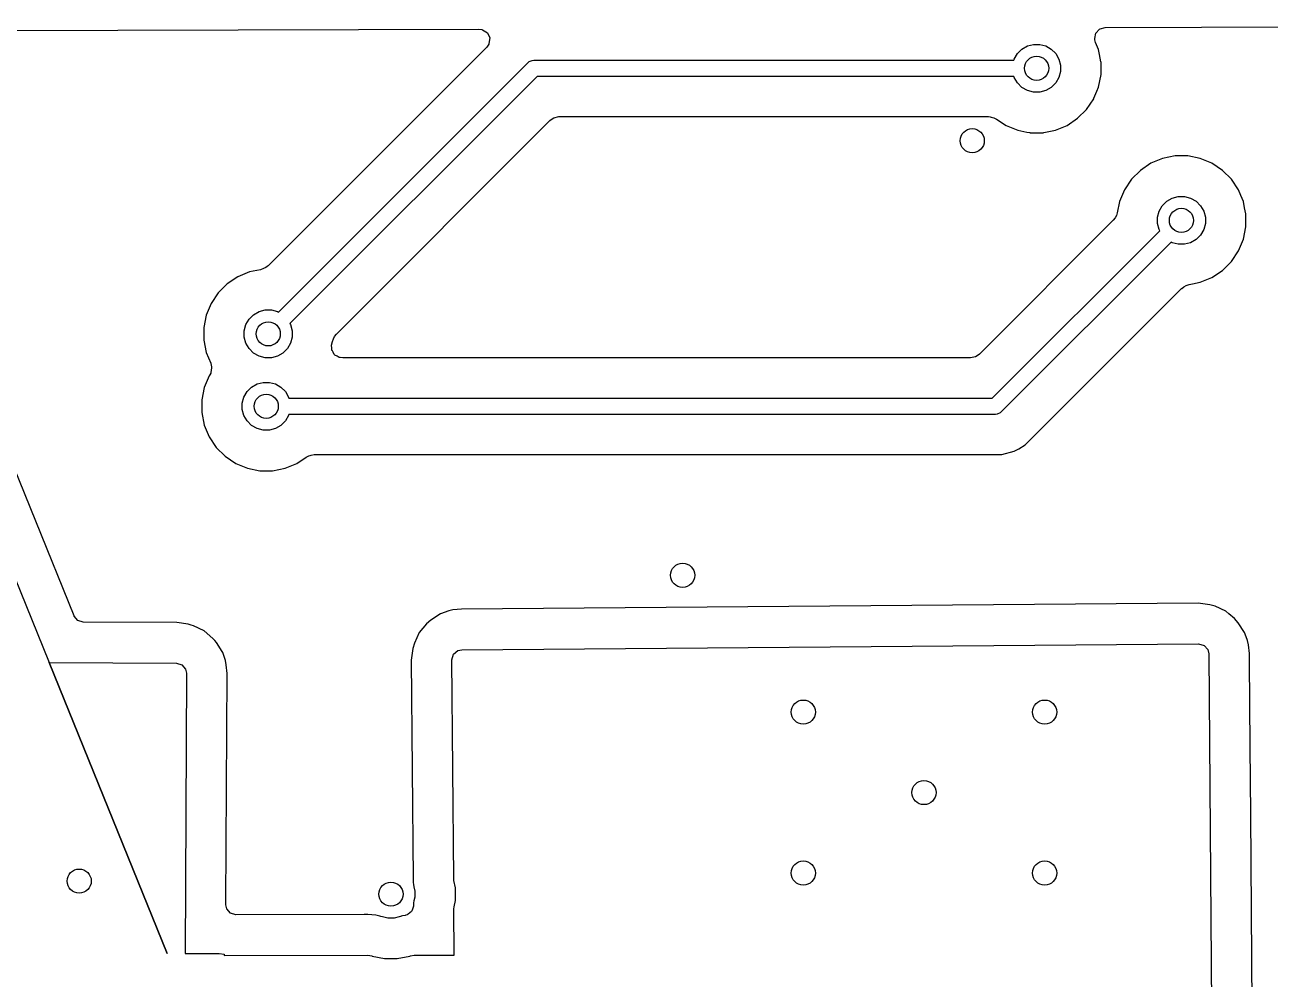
# Model space of a CAD drawing. Header units: millimetres. Extents: x 87.7 to 142.1, y -85.2 to -61.4.
# Drawn here: x 104.43 to 119.9, y -73.32 to -61.46 of the extents above; entities that cross this region are included whole.
import ezdxf

# ---------------------------------------------------------------- set-up
doc = ezdxf.new("R2010")
doc.units = ezdxf.units.MM
doc.layers.add('B.Cu', color=153, linetype='CONTINUOUS', true_color=0x4d7fc4)

msp = doc.modelspace()

# ---------------------------------------------------------------- linework, layer by layer
at = {"layer": 'B.Cu', "linetype": 'CONTINUOUS'}
for p, q in [((87.825483, -61.578617), (110.069002, -61.514265)), ((110.069002, -61.514265), (110.103945, -61.519185)), ((110.103945, -61.519185), (110.11481, -61.522341)), ((110.11481, -61.522341), (110.173696, -61.559946)), ((110.173696, -61.559946), (110.202904, -61.623417)), ((117.723572, -61.631706), (117.735974, -61.562951)), ((117.735974, -61.562951), (117.783579, -61.511814)), ((117.783579, -61.511814), (117.788153, -61.5091)), ((117.788153, -61.5091), (117.851051, -61.491752)), ((117.851051, -61.491752), (128.48281, -61.460993)), ((110.164781, -61.73598), (107.447946, -64.452817)), ((110.190043, -61.699484), (110.164781, -61.73598)), ((110.193161, -61.692604), (110.190043, -61.699484)), ((110.202904, -61.623417), (110.193161, -61.692604)), ((116.817372, -61.761994), (116.885195, -61.722836)), ((116.885195, -61.722836), (116.960842, -61.702567)), ((116.960842, -61.702567), (117.039158, -61.702567)), ((117.039158, -61.702567), (117.114805, -61.722836)), ((117.114805, -61.722836), (117.182628, -61.761994)), ((117.725056, -61.645513), (117.723572, -61.631706)), ((117.733782, -61.679699), (117.725056, -61.645513)), ((117.769367, -61.765609), (117.733782, -61.679699)), ((110.694443, -61.916853), (110.730491, -61.901921)), ((110.730491, -61.901921), (110.75, -61.9)), ((110.75, -61.9), (116.718869, -61.9)), ((116.718869, -61.9), (116.722836, -61.885195)), ((116.722836, -61.885195), (116.761994, -61.817372)), ((116.761994, -61.817372), (116.817372, -61.761994)), ((117.182628, -61.761994), (117.238006, -61.817372)), ((117.238006, -61.817372), (117.277164, -61.885195)), ((117.277164, -61.885195), (117.297433, -61.960842)), ((117.769737, -61.766503), (117.769367, -61.765609)), ((117.782012, -61.828213), (117.769737, -61.766503)), ((117.800064, -61.918966), (117.782012, -61.828213)), ((107.578078, -65.030499), (110.679289, -61.929289)), ((110.679289, -61.929289), (110.694443, -61.916853)), ((117.297433, -62.039158), (117.277164, -62.114805)), ((117.297433, -61.960842), (117.297433, -62.039158)), ((117.8005, -61.920971), (117.800064, -61.918966)), ((117.8005, -61.921155), (117.8005, -61.920971)), ((117.8005, -61.921158), (117.8005, -61.921155)), ((117.8005, -62.078842), (117.8005, -61.921158)), ((110.791422, -62.1), (107.7195, -65.171921)), ((116.718869, -62.1), (110.791422, -62.1)), ((116.722836, -62.114805), (116.718869, -62.1)), ((116.761994, -62.182628), (116.722836, -62.114805)), ((116.817372, -62.238006), (116.761994, -62.182628)), ((117.238006, -62.182628), (117.182628, -62.238006)), ((117.277164, -62.114805), (117.238006, -62.182628)), ((117.769737, -62.233497), (117.8005, -62.078842)), ((116.885195, -62.277164), (116.817372, -62.238006)), ((116.960842, -62.297433), (116.885195, -62.277164)), ((117.039158, -62.297433), (116.960842, -62.297433)), ((117.114805, -62.277164), (117.039158, -62.297433)), ((117.182628, -62.238006), (117.114805, -62.277164)), ((117.709394, -62.379179), (117.712719, -62.371153)), ((117.712719, -62.371153), (117.748706, -62.28427)), ((117.748706, -62.28427), (117.769737, -62.233497)), ((117.510289, -62.621789), (117.621789, -62.510289)), ((117.621789, -62.510289), (117.709394, -62.379179)), ((108.296455, -65.302778), (110.949812, -62.649423)), ((110.949812, -62.649423), (110.978062, -62.628275)), ((110.978062, -62.628275), (111.001154, -62.615667)), ((111.001154, -62.615667), (111.060579, -62.6005)), ((111.060579, -62.6005), (116.402404, -62.6005)), ((116.402404, -62.6005), (116.424642, -62.603697)), ((116.424642, -62.603697), (116.437336, -62.605521)), ((116.437336, -62.605521), (116.46915, -62.614863)), ((116.46915, -62.614863), (116.503098, -62.630735)), ((116.503098, -62.630735), (116.620814, -62.70939)), ((117.379179, -62.709394), (117.510289, -62.621789)), ((116.620814, -62.70939), (116.620827, -62.709397)), ((116.620827, -62.709397), (116.766498, -62.769735)), ((116.766498, -62.769735), (116.766503, -62.769737)), ((116.766503, -62.769737), (116.876913, -62.791699)), ((116.876913, -62.791699), (116.879326, -62.792179)), ((116.879326, -62.792179), (116.913512, -62.798979)), ((116.913512, -62.798979), (116.916247, -62.799703)), ((116.916247, -62.799703), (116.921155, -62.8005)), ((116.921155, -62.8005), (117.078844, -62.8005)), ((117.078844, -62.8005), (117.082964, -62.8005)), ((117.082964, -62.8005), (117.090814, -62.798118)), ((117.090814, -62.798118), (117.233497, -62.769737)), ((117.233497, -62.769737), (117.379179, -62.709394)), ((118.566496, -63.120264), (118.420833, -63.180598)), ((118.566527, -63.120257), (118.566496, -63.120264)), ((118.721153, -63.0895), (118.566527, -63.120257)), ((118.721155, -63.0895), (118.721153, -63.0895)), ((118.721158, -63.0895), (118.721155, -63.0895)), ((118.878842, -63.0895), (118.721158, -63.0895)), ((118.878845, -63.0895), (118.878842, -63.0895)), ((118.878847, -63.0895), (118.878845, -63.0895)), ((119.033471, -63.120257), (118.878847, -63.0895)), ((119.033502, -63.120264), (119.033471, -63.120257)), ((119.179165, -63.180598), (119.033502, -63.120264)), ((118.289701, -63.268217), (118.178217, -63.379701)), ((118.289707, -63.268212), (118.289701, -63.268217)), ((118.289708, -63.268211), (118.289707, -63.268212)), ((118.420807, -63.180613), (118.289708, -63.268211)), ((118.420824, -63.180603), (118.420807, -63.180613)), ((118.420833, -63.180598), (118.420824, -63.180603)), ((119.179172, -63.180602), (119.179165, -63.180598)), ((119.179185, -63.180609), (119.179172, -63.180602)), ((119.17919, -63.180612), (119.179185, -63.180609)), ((119.179191, -63.180613), (119.17919, -63.180612)), ((119.31029, -63.268211), (119.179191, -63.180613)), ((119.310291, -63.268212), (119.31029, -63.268211)), ((119.310297, -63.268217), (119.310291, -63.268212)), ((119.421781, -63.379701), (119.310297, -63.268217)), ((118.178211, -63.379708), (118.090613, -63.510807)), ((118.178212, -63.379707), (118.178211, -63.379708)), ((118.178217, -63.379701), (118.178212, -63.379707)), ((119.421786, -63.379707), (119.421781, -63.379701)), ((119.421787, -63.379708), (119.421786, -63.379707)), ((119.421788, -63.37971), (119.421787, -63.379708)), ((119.421789, -63.379711), (119.421788, -63.37971)), ((119.50939, -63.510814), (119.421789, -63.379711)), ((118.090598, -63.510833), (118.030272, -63.656475)), ((118.090603, -63.510824), (118.090598, -63.510833)), ((118.090613, -63.510807), (118.090603, -63.510824)), ((118.685195, -63.612836), (118.760842, -63.592567)), ((118.760842, -63.592567), (118.839158, -63.592567)), ((118.839158, -63.592567), (118.914805, -63.612836)), ((119.509397, -63.510827), (119.50939, -63.510814)), ((119.537569, -63.578842), (119.509397, -63.510827)), ((119.569736, -63.656501), (119.537569, -63.578842)), ((118.030261, -63.656508), (118.002839, -63.794357)), ((118.030272, -63.656475), (118.030261, -63.656508)), ((118.522836, -63.775195), (118.561994, -63.707372)), ((118.561994, -63.707372), (118.617372, -63.651994)), ((118.617372, -63.651994), (118.685195, -63.612836)), ((118.914805, -63.612836), (118.982628, -63.651994)), ((118.982628, -63.651994), (119.038006, -63.707372)), ((119.038006, -63.707372), (119.077164, -63.775195)), ((119.569738, -63.656507), (119.569736, -63.656501)), ((119.585052, -63.733496), (119.569738, -63.656507)), ((119.600065, -63.808971), (119.585052, -63.733496)), ((117.953538, -63.887225), (116.290191, -65.550573)), ((117.975733, -63.857018), (117.953538, -63.887225)), ((117.991098, -63.827644), (117.975733, -63.857018)), ((118.00284, -63.79436), (117.991098, -63.827644)), ((118.002839, -63.794357), (118.00284, -63.79436)), ((118.502567, -63.850842), (118.522836, -63.775195)), ((118.502567, -63.929158), (118.502567, -63.850842)), ((119.077164, -63.775195), (119.097433, -63.850842)), ((119.097433, -63.850842), (119.097433, -63.929158)), ((119.6005, -63.810973), (119.600065, -63.808971)), ((119.6005, -63.811155), (119.6005, -63.810973)), ((119.6005, -63.811158), (119.6005, -63.811155)), ((119.6005, -63.968842), (119.6005, -63.811158)), ((116.448578, -66.1), (118.530499, -64.018079)), ((118.522836, -64.004805), (118.502567, -63.929158)), ((118.530499, -64.018079), (118.522836, -64.004805)), ((119.038006, -64.072628), (118.982628, -64.128006)), ((119.077164, -64.004805), (119.038006, -64.072628)), ((119.097433, -63.929158), (119.077164, -64.004805)), ((119.569737, -64.123497), (119.6005, -63.968842)), ((118.67192, -64.1595), (116.560711, -66.270711)), ((118.685195, -64.167164), (118.67192, -64.1595)), ((118.760842, -64.187433), (118.685195, -64.167164)), ((118.839158, -64.187433), (118.760842, -64.187433)), ((118.914805, -64.167164), (118.839158, -64.187433)), ((118.982628, -64.128006), (118.914805, -64.167164)), ((119.509394, -64.269179), (119.569737, -64.123497)), ((119.421789, -64.400289), (119.509394, -64.269179)), ((107.216475, -64.530272), (107.070833, -64.590598)), ((107.216493, -64.530265), (107.216475, -64.530272)), ((107.216498, -64.530264), (107.216493, -64.530265)), ((107.216508, -64.530261), (107.216498, -64.530264)), ((107.216509, -64.53026), (107.216508, -64.530261)), ((107.216515, -64.530259), (107.216509, -64.53026)), ((107.355363, -64.50264), (107.216515, -64.530259)), ((107.390599, -64.489854), (107.355363, -64.50264)), ((107.419693, -64.473967), (107.390599, -64.489854)), ((107.436235, -64.461584), (107.419693, -64.473967)), ((107.447946, -64.452817), (107.436235, -64.461584)), ((119.179179, -64.599394), (119.310289, -64.511789)), ((119.310289, -64.511789), (119.421789, -64.400289)), ((106.939701, -64.678217), (106.828217, -64.789701)), ((106.939707, -64.678212), (106.939701, -64.678217)), ((106.939708, -64.678211), (106.939707, -64.678212)), ((107.070807, -64.590613), (106.939708, -64.678211)), ((107.070824, -64.590603), (107.070807, -64.590613)), ((107.070833, -64.590598), (107.070824, -64.590603)), ((118.859403, -64.700141), (118.894635, -64.687358)), ((118.894635, -64.687358), (118.936085, -64.679113)), ((118.936085, -64.679113), (119.033497, -64.659737)), ((119.033497, -64.659737), (119.179179, -64.599394)), ((106.828211, -64.789708), (106.740613, -64.920807)), ((106.828212, -64.789707), (106.828211, -64.789708)), ((106.828217, -64.789701), (106.828212, -64.789707)), ((116.98796, -66.551272), (118.802056, -64.737177)), ((118.802056, -64.737177), (118.804745, -64.735165)), ((118.804745, -64.735165), (118.830307, -64.716029)), ((118.830307, -64.716029), (118.859403, -64.700141)), ((106.740598, -64.920833), (106.680264, -65.066496)), ((106.740603, -64.920824), (106.740598, -64.920833)), ((106.740613, -64.920807), (106.740603, -64.920824)), ((107.335195, -65.022836), (107.410842, -65.002567)), ((107.410842, -65.002567), (107.489158, -65.002567)), ((107.489158, -65.002567), (107.564805, -65.022836)), ((106.680257, -65.066527), (106.6495, -65.22115)), ((106.680264, -65.066496), (106.680257, -65.066527)), ((107.172836, -65.185195), (107.211994, -65.117372)), ((107.211994, -65.117372), (107.267372, -65.061994)), ((107.267372, -65.061994), (107.335195, -65.022836)), ((107.564805, -65.022836), (107.578078, -65.030499)), ((105.036701, -68.803621), (103.616743, -65.302775)), ((106.6495, -65.22115), (106.6495, -65.221153)), ((106.6495, -65.221153), (106.6495, -65.378846)), ((107.152567, -65.260842), (107.172836, -65.185195)), ((107.152567, -65.339158), (107.152567, -65.260842)), ((107.7195, -65.171921), (107.727164, -65.185195)), ((107.727164, -65.185195), (107.747433, -65.260842)), ((107.747433, -65.260842), (107.747433, -65.339158)), ((108.274267, -65.332975), (108.296455, -65.302778)), ((106.6495, -65.378848), (106.649499, -65.378848)), ((106.649499, -65.378848), (106.680257, -65.533471)), ((106.6495, -65.378846), (106.6495, -65.378848)), ((107.172836, -65.414805), (107.152567, -65.339158)), ((107.211994, -65.482628), (107.172836, -65.414805)), ((107.727164, -65.414805), (107.688006, -65.482628)), ((107.747433, -65.339158), (107.727164, -65.414805)), ((108.237893, -65.442222), (108.247161, -65.39563)), ((108.240937, -65.476172), (108.237893, -65.442222)), ((108.247161, -65.39563), (108.258896, -65.36236)), ((108.258896, -65.36236), (108.274267, -65.332975)), ((106.680257, -65.533471), (106.680264, -65.533502)), ((106.680264, -65.533502), (106.735069, -65.665815)), ((107.267372, -65.538006), (107.211994, -65.482628)), ((107.335195, -65.577164), (107.267372, -65.538006)), ((107.410842, -65.597433), (107.335195, -65.577164)), ((107.489158, -65.597433), (107.410842, -65.597433)), ((107.564805, -65.577164), (107.489158, -65.597433)), ((107.632628, -65.538006), (107.564805, -65.577164)), ((107.688006, -65.482628), (107.632628, -65.538006)), ((108.239037, -65.493712), (108.240937, -65.476172)), ((108.241571, -65.498785), (108.239037, -65.493712)), ((108.240064, -65.499184), (108.241571, -65.498785)), ((108.241212, -65.503522), (108.240064, -65.499184)), ((108.241213, -65.503527), (108.241212, -65.503522)), ((108.243768, -65.507749), (108.241213, -65.503527)), ((108.244133, -65.51181), (108.243768, -65.507749)), ((108.244555, -65.512882), (108.244133, -65.51181)), ((108.246429, -65.512144), (108.244555, -65.512882)), ((108.256804, -65.529282), (108.246429, -65.512144)), ((108.270258, -65.556217), (108.256804, -65.529282)), ((108.274712, -65.558865), (108.270258, -65.556217)), ((108.277396, -65.563298), (108.274712, -65.558865)), ((108.304437, -65.576535), (108.277396, -65.563298)), ((108.330317, -65.591921), (108.304437, -65.576535)), ((108.336531, -65.593512), (108.330317, -65.591921)), ((108.337489, -65.593564), (108.336531, -65.593512)), ((108.342661, -65.595082), (108.337489, -65.593564)), ((108.344766, -65.595622), (108.342661, -65.595082)), ((108.375534, -65.5995), (108.344766, -65.595622)), ((116.179422, -65.5995), (108.375534, -65.5995)), ((116.238852, -65.58433), (116.179422, -65.5995)), ((116.26194, -65.571722), (116.238852, -65.58433)), ((116.290191, -65.550573), (116.26194, -65.571722)), ((106.735069, -65.665815), (106.741833, -65.692315)), ((106.74604, -65.72087), (106.737733, -65.780552)), ((106.741833, -65.692315), (106.743797, -65.70001)), ((106.743797, -65.70001), (106.74604, -65.72087)), ((106.715597, -65.820837), (106.655264, -65.966496)), ((106.715602, -65.820826), (106.715597, -65.820837)), ((106.715606, -65.82082), (106.715602, -65.820826)), ((106.723343, -65.80924), (106.715606, -65.82082)), ((106.735218, -65.786781), (106.723343, -65.80924)), ((106.737733, -65.780552), (106.735218, -65.786781)), ((107.242372, -65.961994), (107.310195, -65.922836)), ((107.310195, -65.922836), (107.385842, -65.902567)), ((107.385842, -65.902567), (107.464158, -65.902567)), ((107.464158, -65.902567), (107.539805, -65.922836)), ((107.539805, -65.922836), (107.607628, -65.961994)), ((106.655257, -65.966527), (106.6245, -66.12115)), ((106.655264, -65.966496), (106.655257, -65.966527)), ((107.127567, -66.160842), (107.147836, -66.085195)), ((107.147836, -66.085195), (107.186994, -66.017372)), ((107.186994, -66.017372), (107.242372, -65.961994)), ((107.607628, -65.961994), (107.663006, -66.017372)), ((107.663006, -66.017372), (107.702164, -66.085195)), ((107.702164, -66.085195), (107.706131, -66.1)), ((106.6245, -66.12115), (106.6245, -66.121153)), ((106.6245, -66.121153), (106.6245, -66.278846)), ((107.127567, -66.239158), (107.127567, -66.160842)), ((107.147836, -66.314805), (107.127567, -66.239158)), ((107.706131, -66.1), (116.448578, -66.1)), ((106.6245, -66.278848), (106.624499, -66.278848)), ((106.624499, -66.278848), (106.655257, -66.433471)), ((106.6245, -66.278846), (106.6245, -66.278848)), ((107.186994, -66.382628), (107.147836, -66.314805)), ((107.242372, -66.438006), (107.186994, -66.382628)), ((107.663006, -66.382628), (107.607628, -66.438006)), ((107.702164, -66.314805), (107.663006, -66.382628)), ((107.706131, -66.3), (107.702164, -66.314805)), ((116.49, -66.3), (107.706131, -66.3)), ((116.509509, -66.298079), (116.49, -66.3)), ((116.545557, -66.283147), (116.509509, -66.298079)), ((116.560711, -66.270711), (116.545557, -66.283147)), ((103.522576, -66.415515), (104.726724, -69.384287)), ((106.655257, -66.433471), (106.655264, -66.433502)), ((106.655264, -66.433502), (106.715598, -66.579165)), ((107.310195, -66.477164), (107.242372, -66.438006)), ((107.385842, -66.497433), (107.310195, -66.477164)), ((107.464158, -66.497433), (107.385842, -66.497433)), ((107.539805, -66.477164), (107.464158, -66.497433)), ((107.607628, -66.438006), (107.539805, -66.477164)), ((106.715598, -66.579165), (106.715603, -66.579174)), ((106.715603, -66.579174), (106.715613, -66.579191)), ((106.715613, -66.579191), (106.803211, -66.71029)), ((116.777917, -66.727169), (116.858716, -66.68052)), ((116.858716, -66.68052), (116.97052, -66.568716)), ((116.97052, -66.568715), (116.987956, -66.551279)), ((116.97052, -66.568716), (116.97052, -66.568715)), ((116.987956, -66.551279), (116.98796, -66.551272)), ((106.803211, -66.71029), (106.803212, -66.710291)), ((106.803212, -66.710291), (106.803217, -66.710297)), ((106.803217, -66.710297), (106.914701, -66.821781)), ((106.914701, -66.821781), (106.914707, -66.821786)), ((106.914707, -66.821786), (106.914711, -66.821789)), ((106.914711, -66.821789), (107.045814, -66.90939)), ((107.804185, -66.90939), (107.921055, -66.831299)), ((107.921055, -66.831299), (107.952885, -66.816071)), ((107.952885, -66.816071), (107.972574, -66.809906)), ((107.972574, -66.809906), (107.984529, -66.806164)), ((107.984529, -66.806164), (108.021578, -66.8005)), ((108.021578, -66.8005), (116.40138, -66.8005)), ((116.40138, -66.8005), (116.401443, -66.800501)), ((116.401443, -66.800501), (116.403347, -66.800501)), ((116.403347, -66.800501), (116.410943, -66.800501)), ((116.410943, -66.800501), (116.569054, -66.800501)), ((116.569054, -66.800501), (116.569057, -66.800501)), ((116.569057, -66.800501), (116.721785, -66.759577)), ((116.721785, -66.759577), (116.777917, -66.727169)), ((107.045814, -66.90939), (107.045827, -66.909397)), ((107.045827, -66.909397), (107.191498, -66.969735)), ((107.191498, -66.969735), (107.191503, -66.969737)), ((107.191503, -66.969737), (107.346153, -67.000499)), ((107.346153, -67.000499), (107.346156, -67.0005)), ((107.346156, -67.0005), (107.346158, -67.0005)), ((107.346158, -67.0005), (107.503844, -67.0005)), ((107.503844, -67.0005), (107.503845, -67.000499)), ((107.503845, -67.000499), (107.658497, -66.969737)), ((107.658497, -66.969737), (107.804179, -66.909394)), ((107.804179, -66.909394), (107.804185, -66.90939)), ((119.010129, -68.646562), (109.852178, -68.718919)), ((119.010133, -68.646562), (119.010129, -68.646562)), ((119.152706, -68.665912), (119.010133, -68.646562)), ((119.152707, -68.665912), (119.152706, -68.665912)), ((119.152712, -68.665913), (119.152707, -68.665912)), ((119.219899, -68.685066), (119.152712, -68.665913)), ((119.351244, -68.743799), (119.219899, -68.685066)), ((105.038536, -68.807909), (105.036701, -68.803621)), ((105.084016, -68.86095), (105.038536, -68.807909)), ((105.150953, -68.880982), (105.084016, -68.86095)), ((109.470707, -68.856611), (109.418266, -68.902782)), ((109.591127, -68.777871), (109.470707, -68.856611)), ((109.693397, -68.742932), (109.591127, -68.777871)), ((109.744801, -68.731323), (109.693397, -68.742932)), ((109.744819, -68.73132), (109.744801, -68.731323)), ((109.85217, -68.71892), (109.744819, -68.73132)), ((109.852178, -68.718919), (109.85217, -68.71892)), ((119.391198, -68.777871), (119.351244, -68.743799)), ((119.460141, -68.836664), (119.391198, -68.777871)), ((119.460724, -68.837161), (119.460141, -68.836664)), ((119.506895, -68.889602), (119.460724, -68.837161)), ((106.312863, -68.88702), (105.150953, -68.880982)), ((106.45516, -68.908235), (106.312863, -68.88702)), ((106.455168, -68.908236), (106.45516, -68.908235)), ((106.49274, -68.919481), (106.455168, -68.908236)), ((106.5221, -68.928268), (106.49274, -68.919481)), ((106.522101, -68.928268), (106.5221, -68.928268)), ((106.522106, -68.92827), (106.522101, -68.928268)), ((106.652663, -68.988715), (106.522106, -68.92827)), ((106.652664, -68.988716), (106.652663, -68.988715)), ((106.652666, -68.988717), (106.652664, -68.988716)), ((106.760912, -69.083502), (106.652666, -68.988717)), ((109.324909, -69.012257), (109.266175, -69.1436)), ((109.32491, -69.012256), (109.324909, -69.012257)), ((109.418262, -68.902786), (109.32491, -69.012256)), ((109.418266, -68.902782), (109.418262, -68.902786)), ((119.585635, -69.01002), (119.506895, -68.889602)), ((119.585637, -69.010024), (119.585635, -69.01002)), ((119.593618, -69.033381), (119.585637, -69.010024)), ((106.760914, -69.083504), (106.760912, -69.083502)), ((106.760918, -69.083508), (106.760914, -69.083504)), ((106.785673, -69.112379), (106.760918, -69.083508)), ((106.806392, -69.136543), (106.785673, -69.112379)), ((106.875297, -69.244996), (106.806392, -69.136543)), ((109.266171, -69.143612), (109.247019, -69.210796)), ((109.266175, -69.1436), (109.266171, -69.143612)), ((109.856167, -69.224404), (119.014127, -69.152046)), ((119.014127, -69.152046), (119.081319, -69.1712)), ((119.081319, -69.1712), (119.12749, -69.223641)), ((119.620556, -69.112213), (119.593618, -69.033381)), ((119.632168, -69.163596), (119.620556, -69.112213)), ((119.644585, -69.270873), (119.632168, -69.163596)), ((106.883551, -69.257987), (106.875297, -69.244996)), ((106.896808, -69.298521), (106.883551, -69.257987)), ((106.917145, -69.360701), (106.896808, -69.298521)), ((109.247018, -69.2108), (109.227669, -69.353367)), ((109.247019, -69.210796), (109.247018, -69.2108)), ((109.733153, -69.349377), (109.752307, -69.282187)), ((109.752307, -69.282187), (109.804748, -69.236016)), ((109.804748, -69.236016), (109.856167, -69.224404)), ((119.12749, -69.223641), (119.139102, -69.275024)), ((119.139102, -69.275024), (119.182748, -74.590461)), ((119.645344, -69.363331), (119.644585, -69.270873)), ((106.193274, -73), (104.726724, -69.384286)), ((104.726724, -69.384286), (106.310232, -69.392513)), ((104.726724, -69.384287), (106.193274, -73)), ((106.310232, -69.392513), (106.377166, -69.412545)), ((106.377166, -69.412545), (106.422646, -69.465586)), ((106.422646, -69.465586), (106.433584, -69.517155)), ((106.928083, -69.41227), (106.917145, -69.360701)), ((106.939077, -69.519781), (106.928083, -69.41227)), ((109.227669, -69.353367), (109.227668, -69.35337)), ((109.227668, -69.35337), (109.249145, -72.071491)), ((109.75463, -72.067495), (109.733153, -69.349377)), ((119.654085, -70.427789), (119.645344, -69.363331)), ((106.433584, -69.517155), (106.415489, -72.999999)), ((106.924259, -72.371778), (106.939077, -69.519781)), ((119.654113, -70.4312), (119.654085, -70.427789)), ((119.660998, -71.269734), (119.654113, -70.4312)), ((119.688231, -74.58631), (119.660998, -71.269734)), ((109.249145, -72.071491), (109.251761, -72.11901)), ((109.251761, -72.11901), (109.254138, -72.14221)), ((109.757006, -72.090687), (109.75463, -72.067495)), ((109.7755, -72.183658), (109.757006, -72.090687)), ((109.254138, -72.14221), (109.254139, -72.142212)), ((109.254139, -72.142212), (109.25854, -72.171494)), ((109.25854, -72.171494), (109.272433, -72.223342)), ((109.272433, -72.223342), (109.272433, -72.301658)), ((109.7755, -72.341342), (109.7755, -72.183658)), ((106.924141, -72.394322), (106.924259, -72.371778)), ((106.935458, -72.446726), (106.924141, -72.394322)), ((109.253799, -72.409675), (109.244914, -72.435715)), ((109.254349, -72.396933), (109.253799, -72.409675)), ((109.256727, -72.371771), (109.254349, -72.396933)), ((109.256728, -72.371761), (109.256727, -72.371771)), ((109.260433, -72.346441), (109.256728, -72.371761)), ((109.272433, -72.301658), (109.260433, -72.346441)), ((109.757608, -72.444489), (109.759985, -72.419335)), ((109.759985, -72.419335), (109.7755, -72.341342)), ((106.98133, -72.499429), (106.935458, -72.446726)), ((107.048412, -72.518966), (106.98133, -72.499429)), ((108.64062, -72.515456), (107.048412, -72.518966)), ((108.687967, -72.515352), (108.64062, -72.515456)), ((108.687975, -72.515352), (108.687967, -72.515352)), ((108.687987, -72.515353), (108.687975, -72.515352)), ((108.787173, -72.524959), (108.687987, -72.515353)), ((108.834899, -72.5344), (108.787173, -72.524959)), ((108.8349, -72.5344), (108.834899, -72.5344)), ((108.834903, -72.534401), (108.8349, -72.5344)), ((108.838844, -72.535594), (108.834903, -72.534401)), ((108.850573, -72.538528), (108.838844, -72.535594)), ((108.871467, -72.542684), (108.850573, -72.538528)), ((108.935842, -72.559933), (108.871467, -72.542684)), ((109.014158, -72.559933), (108.935842, -72.559933)), ((109.078542, -72.542681), (109.014158, -72.559933)), ((109.095161, -72.539376), (109.078542, -72.542681)), ((109.098127, -72.538632), (109.095161, -72.539376)), ((109.098529, -72.538657), (109.098127, -72.538632)), ((109.102833, -72.537675), (109.098529, -72.538657)), ((109.117054, -72.533353), (109.102833, -72.537675)), ((109.155846, -72.525589), (109.117054, -72.533353)), ((109.157477, -72.525218), (109.155846, -72.525589)), ((109.176507, -72.519234), (109.157477, -72.525218)), ((109.180138, -72.516352), (109.176507, -72.519234)), ((109.190422, -72.512556), (109.180138, -72.516352)), ((109.209684, -72.492905), (109.190422, -72.512556)), ((109.231238, -72.475802), (109.209684, -72.492905)), ((109.233793, -72.468312), (109.231238, -72.475802)), ((109.239333, -72.462661), (109.233793, -72.468312)), ((109.244914, -72.435715), (109.239333, -72.462661)), ((109.762144, -73.018485), (109.757608, -72.444489)), ((106.415489, -72.999999), (106.41549, -73)), ((106.41549, -73), (106.823866, -73)), ((106.823866, -73), (106.838798, -73.000902)), ((106.838798, -73.000902), (106.9, -73.008325)), ((106.9, -73.008325), (106.9, -73.024797)), ((106.9, -73.024797), (108.689082, -73.020851)), ((108.689082, -73.020851), (108.736808, -73.030292)), ((108.736808, -73.030292), (108.741503, -73.032237)), ((108.741503, -73.032237), (108.896153, -73.062999)), ((109.053845, -73.062999), (109.208497, -73.032237)), ((109.208497, -73.032237), (109.216249, -73.029025)), ((109.216249, -73.029025), (109.263425, -73.019584)), ((109.263425, -73.019584), (109.762144, -73.018485)), ((108.896153, -73.062999), (108.896156, -73.063)), ((108.896156, -73.063), (108.896158, -73.063)), ((108.896158, -73.063), (109.053844, -73.063)), ((109.053844, -73.063), (109.053845, -73.062999))]:
    msp.add_line(p, q, dxfattribs=at)
at = {"layer": 'B.Cu'}
for centre in [(117, -62), (116.2, -62.9), (118.8, -63.89), (107.45, -65.3), (107.425, -66.2), (112.6, -68.3), (114.1, -70), (117.1, -70), (115.6, -71), (105.1, -72.1), (114.1, -72), (117.1, -72), (108.975, -72.2625)]:
    msp.add_circle(centre, 0.15, dxfattribs=at)

doc.saveas('drawing.dxf')
